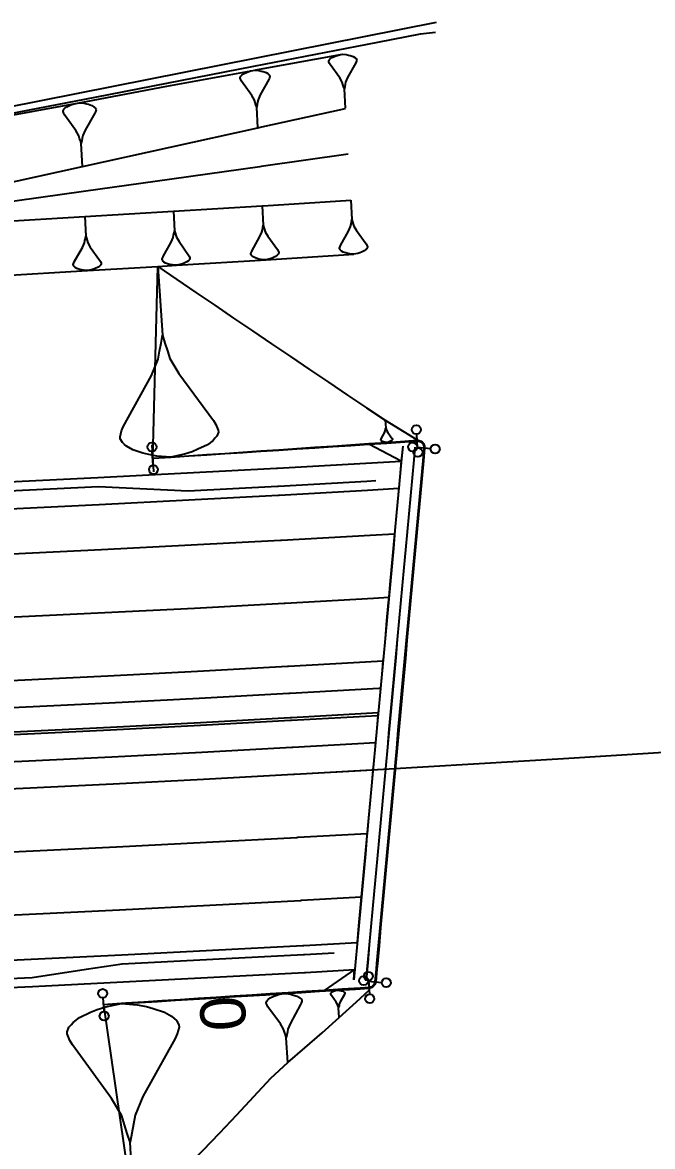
# Model space of a CAD drawing. Extents: x 389565 to 391267, y 804651 to 804848.
# Drawn here: x 390521.3 to 390556.3, y 804690.2 to 804752.5 of the extents above; entities that cross this region are included whole.
import ezdxf
from ezdxf.enums import TextEntityAlignment as Align

# ---------------------------------------------------------------- set-up
doc = ezdxf.new("R2010")
doc.units = 0
doc.layers.get('0').update_dxf_attribs({"linetype": 'CONTINUOUS'})
doc.styles.add('ARIAL', font='ARIAL.FON')

msp = doc.modelspace()

# ---------------------------------------------------------------- linework, layer by layer
at = {"color": 7}
for p, q in [((390538.3191, 804750.3448), (390538.3465, 804750.4084)), ((390538.3465, 804750.4084), (390538.3756, 804750.4411)), ((390538.3756, 804750.4411), (390538.4048, 804750.4738)), ((390538.4048, 804750.4738), (390538.4939, 804750.5409)), ((390538.4939, 804750.5409), (390538.645, 804750.6117)), ((390538.645, 804750.6117), (390538.7359, 804750.6479)), ((390538.7359, 804750.6479), (390538.8578, 804750.6859)), ((390538.8578, 804750.6859), (390539.0724, 804750.7293)), ((390539.0724, 804750.7293), (390539.2906, 804750.7108)), ((390539.2906, 804750.7108), (390539.4161, 804750.687)), ((390539.4161, 804750.687), (390539.5106, 804750.6615)), ((390539.5106, 804750.6615), (390539.6687, 804750.6085)), ((390539.6687, 804750.6085), (390539.765, 804750.552)), ((390539.765, 804750.552), (390539.7977, 804750.5229)), ((390539.7977, 804750.5229), (390539.8304, 804750.4938)), ((390539.8304, 804750.4938), (390539.8649, 804750.4337)), ((390539.8667, 804750.4028), (390539.8411, 804750.3083)), ((390539.8649, 804750.4337), (390539.8667, 804750.4028)), ((390533.7568, 804749.7217), (390533.8539, 804749.7601)), ((390533.8539, 804749.7601), (390533.9839, 804749.8003)), ((390533.9839, 804749.8003), (390534.2129, 804749.846)), ((390534.2129, 804749.846), (390534.4455, 804749.8257)), ((390534.4455, 804749.8257), (390534.5792, 804749.8)), ((390534.5792, 804749.8), (390534.6799, 804749.7725)), ((390534.6799, 804749.7725), (390534.8484, 804749.7156)), ((390538.3209, 804750.3139), (390538.3191, 804750.3448)), ((390538.3572, 804750.2229), (390538.3209, 804750.3139)), ((390538.3916, 804750.1628), (390538.3572, 804750.2229)), ((390538.9307, 804749.4184), (390538.3916, 804750.1628)), ((390539.8137, 804750.2447), (390539.3636, 804749.4433)), ((390539.8411, 804750.3083), (390539.8137, 804750.2447)), ((390533.4086, 804749.438), (390533.438, 804749.5057)), ((390533.4104, 804749.405), (390533.4086, 804749.438)), ((390533.4489, 804749.3079), (390533.4104, 804749.405)), ((390533.438, 804749.5057), (390533.4691, 804749.5405)), ((390533.4855, 804749.2438), (390533.4489, 804749.3079)), ((390533.4691, 804749.5405), (390533.5003, 804749.5753)), ((390534.0583, 804748.4486), (390533.4855, 804749.2438)), ((390533.5003, 804749.5753), (390533.5956, 804749.6467)), ((390533.5956, 804749.6467), (390533.7568, 804749.7217)), ((390535.002, 804749.3272), (390534.5199, 804748.474)), ((390534.8484, 804749.7156), (390534.9509, 804749.6551)), ((390534.9509, 804749.6551), (390534.9857, 804749.624)), ((390534.9857, 804749.624), (390535.0205, 804749.5928)), ((390535.0314, 804749.395), (390535.002, 804749.3272)), ((390535.0205, 804749.5928), (390535.0571, 804749.5287)), ((390535.0589, 804749.4957), (390535.0314, 804749.395)), ((390535.0571, 804749.5287), (390535.0589, 804749.4957)), ((390539.0686, 804749.1782), (390538.9307, 804749.4184)), ((390539.1067, 804749.0563), (390539.0686, 804749.1782)), ((390539.2541, 804749.1889), (390539.2303, 804749.0635)), ((390539.3636, 804749.4433), (390539.2541, 804749.1889)), ((390539.1447, 804748.9345), (390539.1067, 804749.0563)), ((390539.1827, 804748.8126), (390539.1447, 804748.9345)), ((390539.2065, 804748.938), (390539.1827, 804748.8126)), ((390539.245, 804747.7305), (390539.1827, 804748.8126)), ((390539.2303, 804749.0635), (390539.2065, 804748.938)), ((390523.8032, 804747.8194), (390523.9818, 804747.9014)), ((390523.9818, 804747.9014), (390524.0893, 804747.9433)), ((390524.0893, 804747.9433), (390524.2333, 804747.9871)), ((390524.2333, 804747.9871), (390524.4867, 804748.0363)), ((390524.4867, 804748.0363), (390524.7437, 804748.0126)), ((390524.7437, 804748.0126), (390524.8913, 804747.9834)), ((390524.8913, 804747.9834), (390525.0025, 804747.9525)), ((390525.0025, 804747.9525), (390525.1884, 804747.8887)), ((390534.2047, 804748.1921), (390534.0583, 804748.4486)), ((390534.2449, 804748.062), (390534.2047, 804748.1921)), ((390534.2852, 804747.932), (390534.2449, 804748.062)), ((390534.3254, 804747.8019), (390534.2852, 804747.932)), ((390534.3511, 804747.9356), (390534.3254, 804747.8019)), ((390534.3768, 804748.0693), (390534.3511, 804747.9356)), ((390534.4025, 804748.203), (390534.3768, 804748.0693)), ((390534.5199, 804748.474), (390534.4025, 804748.203)), ((390523.5954, 804747.5897), (390523.6282, 804747.6644)), ((390523.5972, 804747.5533), (390523.5954, 804747.5897)), ((390523.6391, 804747.4457), (390523.5972, 804747.5533)), ((390523.6282, 804747.6644), (390523.6628, 804747.7027)), ((390523.6792, 804747.3746), (390523.6391, 804747.4457)), ((390523.6628, 804747.7027), (390523.6975, 804747.741)), ((390524.3081, 804746.4925), (390523.6792, 804747.3746)), ((390523.6975, 804747.741), (390523.8032, 804747.8194)), ((390525.3561, 804747.4585), (390524.8184, 804746.518)), ((390525.1884, 804747.8887), (390525.3014, 804747.8212)), ((390525.3014, 804747.8212), (390525.3397, 804747.7866)), ((390525.3397, 804747.7866), (390525.378, 804747.752)), ((390525.3889, 804747.5332), (390525.3561, 804747.4585)), ((390525.378, 804747.752), (390525.4181, 804747.6809)), ((390525.4199, 804747.6444), (390525.3889, 804747.5332)), ((390525.4181, 804747.6809), (390525.4199, 804747.6444)), ((390534.3889, 804746.648), (390534.3254, 804747.8019)), ((390524.4685, 804746.2081), (390524.3081, 804746.4925)), ((390524.5122, 804746.0641), (390524.4685, 804746.2081)), ((390524.556, 804745.9201), (390524.5122, 804746.0641)), ((390524.6581, 804746.0714), (390524.6289, 804745.9238)), ((390524.6872, 804746.2191), (390524.6581, 804746.0714)), ((390524.8184, 804746.518), (390524.6872, 804746.2191)), ((390524.5997, 804745.7761), (390524.556, 804745.9201)), ((390524.6289, 804745.9238), (390524.5997, 804745.7761)), ((390524.6636, 804744.5002), (390524.5997, 804745.7761)), ((390534.6266, 804742.3295), (390534.6861, 804741.2487)), ((390539.538, 804742.639), (390539.6002, 804741.5583)), ((390524.8022, 804741.7287), (390524.8563, 804740.6476)), ((390529.7146, 804742.0261), (390529.7714, 804740.9451)), ((390534.6379, 804740.9982), (390534.662, 804741.1235)), ((390534.662, 804741.1235), (390534.6861, 804741.2487)), ((390534.6861, 804741.2487), (390534.7237, 804741.1269)), ((390534.7237, 804741.1269), (390534.7614, 804741.005)), ((390539.4196, 804740.9283), (390539.5289, 804741.1824)), ((390539.5289, 804741.1824), (390539.5526, 804741.3077)), ((390539.5526, 804741.3077), (390539.5764, 804741.433)), ((390539.5764, 804741.433), (390539.6002, 804741.5583)), ((390539.6002, 804741.5583), (390539.6381, 804741.4366)), ((390539.6381, 804741.4366), (390539.6761, 804741.3148)), ((390539.6761, 804741.3148), (390539.7141, 804741.1931)), ((390539.7141, 804741.1931), (390539.8518, 804740.9532)), ((390524.8069, 804740.3974), (390524.8316, 804740.5225)), ((390524.8316, 804740.5225), (390524.8563, 804740.6476)), ((390524.8563, 804740.6476), (390524.8933, 804740.5256)), ((390524.8933, 804740.5256), (390524.9304, 804740.4036)), ((390529.5877, 804740.3161), (390529.6982, 804740.5696)), ((390529.6982, 804740.5696), (390529.7226, 804740.6948)), ((390529.7226, 804740.6948), (390529.747, 804740.82)), ((390529.747, 804740.82), (390529.7714, 804740.9451)), ((390529.7714, 804740.9451), (390529.8088, 804740.8232)), ((390529.8088, 804740.8232), (390529.8462, 804740.7013)), ((390529.8462, 804740.7013), (390529.8836, 804740.5794)), ((390529.8836, 804740.5794), (390530.0201, 804740.3388)), ((390534.0523, 804739.8199), (390534.5039, 804740.6192)), ((390534.5039, 804740.6192), (390534.6138, 804740.873)), ((390534.6138, 804740.873), (390534.6379, 804740.9982)), ((390534.7614, 804741.005), (390534.7991, 804740.8832)), ((390534.7991, 804740.8832), (390534.9362, 804740.643)), ((390534.9362, 804740.643), (390535.4728, 804739.8981)), ((390538.97, 804740.128), (390539.4196, 804740.9283)), ((390539.8518, 804740.9532), (390540.3903, 804740.2097)), ((390524.2154, 804739.222), (390524.671, 804740.019)), ((390524.671, 804740.019), (390524.7821, 804740.2723)), ((390524.7821, 804740.2723), (390524.8069, 804740.3974)), ((390524.9304, 804740.4036), (390524.9675, 804740.2816)), ((390524.9675, 804740.2816), (390525.1034, 804740.0406)), ((390525.1034, 804740.0406), (390525.6363, 804739.2931)), ((390529.1341, 804739.518), (390529.5877, 804740.3161)), ((390530.0201, 804740.3388), (390530.5548, 804739.5926)), ((390534.0248, 804739.7565), (390534.0523, 804739.8199)), ((390535.4728, 804739.8981), (390535.5071, 804739.8381)), ((390535.5071, 804739.8381), (390535.5431, 804739.7471)), ((390538.9171, 804739.97), (390538.9426, 804740.0644)), ((390538.9189, 804739.9392), (390538.9171, 804739.97)), ((390538.9533, 804739.8792), (390538.9189, 804739.9392)), ((390538.9426, 804740.0644), (390538.97, 804740.128)), ((390538.9859, 804739.8501), (390538.9533, 804739.8792)), ((390539.0186, 804739.821), (390538.9859, 804739.8501)), ((390539.1148, 804739.7646), (390539.0186, 804739.821)), ((390540.2881, 804739.8321), (390540.1373, 804739.7614)), ((390540.3772, 804739.8992), (390540.2881, 804739.8321)), ((390540.4063, 804739.9318), (390540.3772, 804739.8992)), ((390540.3903, 804740.2097), (390540.4247, 804740.1497)), ((390540.4354, 804739.9645), (390540.4063, 804739.9318)), ((390540.4247, 804740.1497), (390540.4609, 804740.0589)), ((390540.4627, 804740.028), (390540.4354, 804739.9645)), ((390540.4609, 804740.0589), (390540.4627, 804740.028)), ((390524.1876, 804739.1587), (390524.2154, 804739.222)), ((390525.6363, 804739.2931), (390525.6702, 804739.2329)), ((390525.6702, 804739.2329), (390525.7058, 804739.1418)), ((390529.0804, 804739.3603), (390529.1064, 804739.4546)), ((390529.082, 804739.3294), (390529.0804, 804739.3603)), ((390529.1162, 804739.2693), (390529.082, 804739.3294)), ((390529.1064, 804739.4546), (390529.1341, 804739.518)), ((390529.1487, 804739.24), (390529.1162, 804739.2693)), ((390529.1812, 804739.2107), (390529.1487, 804739.24)), ((390529.2771, 804739.1538), (390529.1812, 804739.2107)), ((390530.4507, 804739.2155), (390530.2995, 804739.1456)), ((390530.5401, 804739.2821), (390530.4507, 804739.2155)), ((390530.5694, 804739.3146), (390530.5401, 804739.2821)), ((390530.5548, 804739.5926), (390530.5889, 804739.5324)), ((390530.5987, 804739.3471), (390530.5694, 804739.3146)), ((390530.5889, 804739.5324), (390530.6247, 804739.4414)), ((390530.6263, 804739.4105), (390530.5987, 804739.3471)), ((390530.6247, 804739.4414), (390530.6263, 804739.4105)), ((390533.999, 804739.6621), (390534.0248, 804739.7565)), ((390534.0007, 804739.6313), (390533.999, 804739.6621)), ((390534.035, 804739.5712), (390534.0007, 804739.6313)), ((390534.0676, 804739.542), (390534.035, 804739.5712)), ((390534.1001, 804739.5128), (390534.0676, 804739.542)), ((390534.1962, 804739.4562), (390534.1001, 804739.5128)), ((390534.354, 804739.4029), (390534.1962, 804739.4562)), ((390534.4483, 804739.3771), (390534.354, 804739.4029)), ((390534.5736, 804739.353), (390534.4483, 804739.3771)), ((390534.7914, 804739.3341), (390534.5736, 804739.353)), ((390535.0059, 804739.3768), (390534.7914, 804739.3341)), ((390535.1277, 804739.4145), (390535.0059, 804739.3768)), ((390535.2187, 804739.4505), (390535.1277, 804739.4145)), ((390535.3697, 804739.5207), (390535.2187, 804739.4505)), ((390535.4589, 804739.5876), (390535.3697, 804739.5207)), ((390535.4881, 804739.6202), (390535.4589, 804739.5876)), ((390535.5173, 804739.6528), (390535.4881, 804739.6202)), ((390535.5448, 804739.7162), (390535.5173, 804739.6528)), ((390535.5431, 804739.7471), (390535.5448, 804739.7162)), ((390539.2727, 804739.7117), (390539.1148, 804739.7646)), ((390539.3671, 804739.6861), (390539.2727, 804739.7117)), ((390539.4924, 804739.6624), (390539.3671, 804739.6861)), ((390539.7103, 804739.6439), (390539.4924, 804739.6624)), ((390539.9247, 804739.6872), (390539.7103, 804739.6439)), ((390540.0464, 804739.7252), (390539.9247, 804739.6872)), ((390540.1373, 804739.7614), (390540.0464, 804739.7252)), ((390524.1613, 804739.0645), (390524.1876, 804739.1587)), ((390524.1628, 804739.0336), (390524.1613, 804739.0645)), ((390524.1968, 804738.9734), (390524.1628, 804739.0336)), ((390524.2293, 804738.944), (390524.1968, 804738.9734)), ((390524.2617, 804738.9147), (390524.2293, 804738.944)), ((390524.3575, 804738.8575), (390524.2617, 804738.9147)), ((390524.515, 804738.8035), (390524.3575, 804738.8575)), ((390524.6092, 804738.7772), (390524.515, 804738.8035)), ((390524.7343, 804738.7525), (390524.6092, 804738.7772)), ((390524.9521, 804738.7325), (390524.7343, 804738.7525)), ((390525.1668, 804738.7742), (390524.9521, 804738.7325)), ((390525.2888, 804738.8112), (390525.1668, 804738.7742)), ((390525.3799, 804738.8468), (390525.2888, 804738.8112)), ((390525.5312, 804738.9163), (390525.3799, 804738.8468)), ((390525.6208, 804738.9827), (390525.5312, 804738.9163)), ((390525.6502, 804739.0151), (390525.6208, 804738.9827)), ((390525.6795, 804739.0475), (390525.6502, 804739.0151)), ((390525.7073, 804739.1109), (390525.6795, 804739.0475)), ((390525.7058, 804739.1418), (390525.7073, 804739.1109)), ((390528.5638, 804728.3291), (390528.843, 804738.9563)), ((390528.843, 804738.9563), (390529.1023, 804735.1462)), ((390529.4348, 804739.1002), (390529.2771, 804739.1538)), ((390529.529, 804739.0742), (390529.4348, 804739.1002)), ((390529.6542, 804739.0498), (390529.529, 804739.0742)), ((390529.872, 804739.0302), (390529.6542, 804739.0498)), ((390530.0866, 804739.0725), (390529.872, 804739.0302)), ((390530.2085, 804739.1098), (390530.0866, 804739.0725)), ((390530.2995, 804739.1456), (390530.2085, 804739.1098)), ((390529.023, 804734.7034), (390529.1023, 804735.1462)), ((390529.1023, 804735.1462), (390529.2407, 804734.7182)), ((390528.8646, 804733.8177), (390528.9438, 804734.2606)), ((390528.9438, 804734.2606), (390529.023, 804734.7034)), ((390529.2407, 804734.7182), (390529.3792, 804734.2902)), ((390529.3792, 804734.2902), (390529.5177, 804733.8622)), ((390528.4884, 804732.9172), (390528.8646, 804733.8177)), ((390529.5177, 804733.8622), (390530.0124, 804733.0209)), ((390530.0124, 804733.0209), (390531.9393, 804730.418)), ((390526.9319, 804730.0772), (390528.4884, 804732.9172)), ((390541.4505, 804730.448), (390541.4809, 804730.0019)), ((390526.7512, 804729.5181), (390526.8378, 804729.8521)), ((390526.8378, 804729.8521), (390526.9319, 804730.0772)), ((390531.9393, 804730.418), (390532.063, 804730.2077)), ((390532.063, 804730.2077), (390532.1941, 804729.8885)), ((390532.1941, 804729.8885), (390532.2015, 804729.7796)), ((390541.409, 804729.7409), (390541.4531, 804729.8464)), ((390541.4531, 804729.8464), (390541.4623, 804729.8982)), ((390541.4623, 804729.8982), (390541.4716, 804729.9501)), ((390541.4716, 804729.9501), (390541.4809, 804730.0019)), ((390541.4809, 804730.0019), (390541.4971, 804729.9518)), ((390541.4971, 804729.9518), (390541.5133, 804729.9017)), ((390541.5133, 804729.9017), (390541.5295, 804729.8516)), ((390541.5295, 804729.8516), (390541.5874, 804729.7531)), ((390526.7586, 804729.4093), (390526.7512, 804729.5181)), ((390526.8823, 804729.199), (390526.7586, 804729.4093)), ((390526.9985, 804729.0975), (390526.8823, 804729.199)), ((390531.9046, 804729.322), (390531.5928, 804729.0821)), ((390532.006, 804729.4383), (390531.9046, 804729.322)), ((390532.1075, 804729.5545), (390532.006, 804729.4383)), ((390532.2015, 804729.7796), (390532.1075, 804729.5545)), ((390541.2056, 804729.343), (390541.2158, 804729.3821)), ((390541.2065, 804729.3303), (390541.2056, 804729.343)), ((390541.221, 804729.3056), (390541.2065, 804729.3303)), ((390541.2158, 804729.3821), (390541.2268, 804729.4085)), ((390541.2346, 804729.2938), (390541.221, 804729.3056)), ((390541.2268, 804729.4085), (390541.409, 804729.7409)), ((390541.2482, 804729.2819), (390541.2346, 804729.2938)), ((390541.2882, 804729.259), (390541.2482, 804729.2819)), ((390541.3536, 804729.2378), (390541.2882, 804729.259)), ((390541.3927, 804729.2277), (390541.3536, 804729.2378)), ((390541.4446, 804729.2184), (390541.3927, 804729.2277)), ((390541.5347, 804729.2117), (390541.4446, 804729.2184)), ((390541.623, 804729.2306), (390541.5347, 804729.2117)), ((390541.5874, 804729.7531), (390541.813, 804729.4484)), ((390541.6731, 804729.2468), (390541.623, 804729.2306)), ((390541.7105, 804729.2621), (390541.6731, 804729.2468)), ((390541.7725, 804729.2919), (390541.7105, 804729.2621)), ((390541.809, 804729.32), (390541.7725, 804729.2919)), ((390541.8208, 804729.3337), (390541.809, 804729.32)), ((390541.813, 804729.4484), (390541.8275, 804729.4237)), ((390541.8327, 804729.3473), (390541.8208, 804729.3337)), ((390541.8275, 804729.4237), (390541.8429, 804729.3864)), ((390541.8437, 804729.3736), (390541.8327, 804729.3473)), ((390541.8429, 804729.3864), (390541.8437, 804729.3736)), ((390527.1148, 804728.9961), (390526.9985, 804729.0975)), ((390527.4562, 804728.8006), (390527.1148, 804728.9961)), ((390528.0153, 804728.6199), (390527.4562, 804728.8006)), ((390528.3493, 804728.5333), (390528.0153, 804728.6199)), ((390530.7441, 804728.6962), (390530.3161, 804728.5577)), ((390531.0633, 804728.8273), (390530.7441, 804728.6962)), ((390531.5928, 804729.0821), (390531.0633, 804728.8273)), ((390528.7921, 804728.454), (390528.3493, 804728.5333)), ((390529.5615, 804728.397), (390528.7921, 804728.454)), ((390530.3161, 804728.5577), (390529.5615, 804728.397)), ((390539.76, 804700), (390539.7073, 804699.4243)), ((390539.755, 804700), (390539.7534, 804699.9829)), ((390540.4379, 804700), (390540.3794, 804699.3627)), ((390540.4429, 804700), (390540.3844, 804699.3622)), ((390538.4267, 804698.6435), (390538.4404, 804698.6758)), ((390538.4404, 804698.6758), (390538.4551, 804698.6924)), ((390538.4551, 804698.6924), (390538.4698, 804698.709)), ((390538.4698, 804698.709), (390538.5148, 804698.7432)), ((390538.5148, 804698.7432), (390538.591, 804698.7794)), ((390538.591, 804698.7794), (390538.637, 804698.7979)), ((390538.637, 804698.7979), (390538.6986, 804698.8175)), ((390538.6986, 804698.8175), (390538.8071, 804698.8399)), ((390538.8071, 804698.8399), (390538.9176, 804698.8311)), ((390538.9176, 804698.8311), (390538.9811, 804698.8193)), ((390538.9811, 804698.8193), (390539.029, 804698.8066)), ((390539.029, 804698.8066), (390539.1092, 804698.7802)), ((390539.1092, 804698.7802), (390539.1581, 804698.7518)), ((390539.1581, 804698.7518), (390539.1747, 804698.7371)), ((390539.1747, 804698.7371), (390539.1913, 804698.7225)), ((390539.1913, 804698.7225), (390539.2089, 804698.6921)), ((390539.2099, 804698.6765), (390539.1971, 804698.6286)), ((390539.2089, 804698.6921), (390539.2099, 804698.6765)), ((390525.969, 804697.9175), (390526.8294, 804698.0954)), ((390526.8294, 804698.0954), (390527.7052, 804698.0254)), ((390534.8531, 804698.1584), (390534.8877, 804698.2398)), ((390534.8556, 804698.1189), (390534.8531, 804698.1584)), ((390534.9024, 804698.003), (390534.8556, 804698.1189)), ((390534.8877, 804698.2398), (390534.9247, 804698.2817)), ((390534.9247, 804698.2817), (390534.9617, 804698.3236)), ((390534.9617, 804698.3236), (390535.0752, 804698.4099)), ((390535.0752, 804698.4099), (390535.2676, 804698.5011)), ((390535.2676, 804698.5011), (390535.3835, 804698.5479)), ((390535.3835, 804698.5479), (390535.5389, 804698.5972)), ((390535.5389, 804698.5972), (390535.8127, 804698.6538)), ((390535.8127, 804698.6538), (390536.0914, 804698.6315)), ((390536.0914, 804698.6315), (390536.2517, 804698.6018)), ((390536.762, 804698.0394), (390536.1919, 804697.0136)), ((390536.2517, 804698.6018), (390536.3725, 804698.5697)), ((390536.3725, 804698.5697), (390536.5747, 804698.5031)), ((390536.5747, 804698.5031), (390536.698, 804698.4315)), ((390536.698, 804698.4315), (390536.7399, 804698.3945)), ((390536.7399, 804698.3945), (390536.7818, 804698.3575)), ((390536.7965, 804698.1207), (390536.762, 804698.0394)), ((390536.7818, 804698.3575), (390536.8262, 804698.281)), ((390536.8286, 804698.2416), (390536.7965, 804698.1207)), ((390536.8262, 804698.281), (390536.8286, 804698.2416)), ((390538.4277, 804698.6279), (390538.4267, 804698.6435)), ((390538.4463, 804698.5819), (390538.4277, 804698.6279)), ((390538.4639, 804698.5516), (390538.4463, 804698.5819)), ((390538.7384, 804698.1761), (390538.4639, 804698.5516)), ((390538.8088, 804698.0548), (390538.7384, 804698.1761)), ((390538.8283, 804697.9932), (390538.8088, 804698.0548)), ((390538.9027, 804698.0607), (390538.8909, 804697.9971)), ((390538.9574, 804698.1897), (390538.9027, 804698.0607)), ((390539.1834, 804698.5963), (390538.9574, 804698.1897)), ((390539.1971, 804698.6286), (390539.1834, 804698.5963)), ((390524.5117, 804697.3289), (390525.1164, 804697.6155)), ((390525.1164, 804697.6155), (390525.4807, 804697.7626)), ((390525.4807, 804697.7626), (390525.969, 804697.9175)), ((390525.8313, 804698.0334), (390527.5771, 804686.0662)), ((390527.7052, 804698.0254), (390528.209, 804697.9322)), ((390528.209, 804697.9322), (390528.5887, 804697.8313)), ((390528.5887, 804697.8313), (390529.2242, 804697.6218)), ((390529.2242, 804697.6218), (390529.6116, 804697.3969)), ((390534.9468, 804697.9265), (390534.9024, 804698.003)), ((390535.6395, 804696.9793), (390534.9468, 804697.9265)), ((390538.8479, 804697.9316), (390538.8283, 804697.9932)), ((390538.8674, 804697.87), (390538.8479, 804697.9316)), ((390538.8791, 804697.9336), (390538.8674, 804697.87)), ((390538.9014, 804697.3225), (390538.8674, 804697.87)), ((390538.8909, 804697.9971), (390538.8791, 804697.9336)), ((390523.8139, 804696.5386), (390523.9225, 804696.7943)), ((390523.9225, 804696.7943), (390524.0388, 804696.9261)), ((390524.0388, 804696.9261), (390524.1551, 804697.0578)), ((390524.1551, 804697.0578), (390524.5117, 804697.3289)), ((390529.6116, 804697.3969), (390529.7434, 804697.2806)), ((390529.7434, 804697.2806), (390529.8751, 804697.1643)), ((390529.8751, 804697.1643), (390530.0145, 804696.924)), ((390530.0222, 804696.8), (390529.9213, 804696.4202)), ((390530.0145, 804696.924), (390530.0222, 804696.8)), ((390535.8169, 804696.6734), (390535.6395, 804696.9793)), ((390536.1919, 804697.0136), (390536.0537, 804696.6881)), ((390523.8216, 804696.4146), (390523.8139, 804696.5386)), ((390523.9687, 804696.0503), (390523.8216, 804696.4146)), ((390529.9213, 804696.4202), (390529.8127, 804696.1645)), ((390535.8662, 804696.518), (390535.8169, 804696.6734)), ((390535.9155, 804696.3626), (390535.8662, 804696.518)), ((390535.9648, 804696.2072), (390535.9155, 804696.3626)), ((390535.9944, 804696.3675), (390535.9648, 804696.2072)), ((390536.0506, 804694.8261), (390535.9648, 804696.2072)), ((390536.0241, 804696.5278), (390535.9944, 804696.3675)), ((390536.0537, 804696.6881), (390536.0241, 804696.5278)), ((390524.1082, 804695.81), (390523.9687, 804696.0503)), ((390526.2851, 804692.833), (390524.1082, 804695.81)), ((390529.8127, 804696.1645), (390528.0212, 804692.9409)), ((390526.8428, 804691.8717), (390526.2851, 804692.833)), ((390528.0212, 804692.9409), (390527.5868, 804691.9179)), ((390526.9976, 804691.3833), (390526.8428, 804691.8717)), ((390527.5868, 804691.9179), (390527.4937, 804691.4142)), ((390527.1525, 804690.895), (390526.9976, 804691.3833)), ((390527.4937, 804691.4142), (390527.4005, 804690.9104)), ((390527.3073, 804690.4067), (390527.1525, 804690.895)), ((390527.4005, 804690.9104), (390527.3073, 804690.4067)), ((390527.5771, 804686.0662), (390527.3073, 804690.4067))]:
    msp.add_line(p, q, dxfattribs=at)
at = {"color": 1}
for p, q in [((390543.2428, 804728.9051), (390543.1934, 804729.6633)), ((390528.5885, 804727.95), (390528.5391, 804728.7082)), ((390543.2111, 804728.9377), (390543.9677, 804728.8683)), ((390540.4984, 804699.3448), (390541.255, 804699.2754)), ((390540.5262, 804699.3719), (390540.5756, 804698.6137)), ((390525.8066, 804698.4125), (390525.856, 804697.6543))]:
    msp.add_line(p, q, dxfattribs=at)
at = {"color": 3}
msp.add_line((390528.515, 804729.0775), (390528.6125, 804727.5807), dxfattribs=at)
at = {"color": 7, "linetype": 'CONTINUOUS'}
for points in [[(390544.274, 804752.49), (390510.413, 804745.773), (390504.469, 804744.717), (390500, 804743.8328)], [(390500.1175, 804743.3723), (390500.4805, 804743.4404), (390504.9987, 804744.3011), (390509.8768, 804745.2188), (390514.7493, 804746.1815), (390519.6174, 804747.1568), (390524.4867, 804748.0363), (390529.3508, 804748.9522), (390534.2129, 804749.846), (390534.2696, 804749.8563), (390539.0724, 804750.7293)], [(390539.3915, 804745.1848), (390534.5647, 804744.4968), (390534.5077, 804744.4888), (390529.6215, 804743.7987), (390524.7329, 804743.1145), (390519.8417, 804742.4362), (390514.9506, 804741.7095), (390510.0566, 804740.9887), (390505.1598, 804740.2738), (390500.6245, 804739.6173), (390500.2602, 804739.5649)], [(390500.2977, 804738.5652), (390500.6622, 804738.6177), (390505.1998, 804739.2747), (390510.099, 804739.9899), (390514.9955, 804740.7106), (390519.8892, 804741.437), (390524.8022, 804741.7289), (390529.7146, 804742.0264), (390534.6266, 804742.3297), (390534.6839, 804742.3332), (390539.538, 804742.6386)], [(390500.3412, 804737.4064), (390500.7071, 804737.4247), (390505.2645, 804737.6559), (390510.1874, 804737.9114), (390515.1097, 804738.1731), (390520.0316, 804738.4407), (390524.9521, 804738.7325)], [(390528.843, 804738.9563), (390529.894, 804738.2413), (390530.9451, 804737.5262), (390531.9961, 804736.8112), (390533.0468, 804736.1014), (390534.0976, 804735.3899), (390535.1484, 804734.6784), (390536.1992, 804733.9669), (390537.25, 804733.2554), (390538.3008, 804732.544), (390539.3516, 804731.8325), (390540.4024, 804731.121), (390541.4505, 804730.448), (390542.4971, 804729.7981), (390543.2135, 804729.3532)], [(390528.5638, 804728.3291), (390529.5615, 804728.397), (390530.5593, 804728.4649), (390531.557, 804728.5328), (390532.5548, 804728.6007), (390533.5526, 804728.6686), (390534.5503, 804728.7365), (390535.5481, 804728.8044), (390536.5458, 804728.8723), (390537.5436, 804728.9402), (390538.5414, 804729.0081), (390539.5391, 804729.076), (390540.5369, 804729.1439), (390541.5347, 804729.2117), (390542.5324, 804729.2796), (390543.2154, 804729.3261)], [(390543.2154, 804729.3261), (390543.274, 804729.3256), (390543.332, 804729.3163), (390543.3879, 804729.2984), (390543.4405, 804729.2725), (390543.4886, 804729.2389), (390543.5312, 804729.1986), (390543.5647, 804729.1561), (390543.5921, 804729.1094), (390543.6128, 804729.0594), (390543.6264, 804729.007), (390543.6327, 804728.9533), (390543.6315, 804728.8992), (390543.5667, 804728.1921), (390543.4755, 804727.1963), (390543.3843, 804726.2005), (390543.2931, 804725.2046), (390543.2019, 804724.2088), (390543.1107, 804723.213), (390543.0196, 804722.2171), (390542.9284, 804721.2213), (390542.8372, 804720.2255), (390542.746, 804719.2296), (390542.6548, 804718.2338), (390542.5636, 804717.238), (390542.4724, 804716.2421), (390542.3811, 804715.2463), (390542.2898, 804714.2505), (390542.1986, 804713.2546), (390542.1074, 804712.2588), (390542.0162, 804711.263), (390541.925, 804710.2671), (390541.8338, 804709.2713), (390541.7425, 804708.2755), (390541.6513, 804707.2797), (390541.5601, 804706.2838), (390541.4689, 804705.288), (390541.3777, 804704.2922), (390541.2865, 804703.2963), (390541.1953, 804702.3005), (390541.1041, 804701.3047), (390541.0129, 804700.3088), (390540.9846, 804700)], [(390542.4193, 804729.0103), (390542.3545, 804728.3032), (390542.2632, 804727.3074), (390542.1719, 804726.3116), (390542.0807, 804725.3158), (390541.9894, 804724.3199), (390541.8981, 804723.3241), (390541.8068, 804722.3283), (390541.7155, 804721.3325), (390541.6242, 804720.3366), (390541.5329, 804719.3408), (390541.4417, 804718.345), (390541.3504, 804717.3492), (390541.2591, 804716.3533), (390541.1678, 804715.3575), (390541.0765, 804714.3617), (390540.9852, 804713.3659), (390540.894, 804712.37), (390540.8027, 804711.3742), (390540.7114, 804710.3784), (390540.6201, 804709.3826), (390540.5288, 804708.3867), (390540.4375, 804707.3909), (390540.3462, 804706.3951), (390540.255, 804705.3993), (390540.1637, 804704.4034), (390540.0724, 804703.4076), (390539.9811, 804702.4118), (390539.8898, 804701.416), (390539.7985, 804700.4201), (390539.76, 804700)], [(390543.0915, 804728.9487), (390543.0267, 804728.2416), (390542.9354, 804727.2458), (390542.8441, 804726.25), (390542.7528, 804725.2541), (390542.6616, 804724.2583), (390542.5703, 804723.2625), (390542.479, 804722.2667), (390542.3877, 804721.2708), (390542.2964, 804720.275), (390542.2051, 804719.2792), (390542.1138, 804718.2834), (390542.0226, 804717.2875), (390541.9313, 804716.2917), (390541.84, 804715.2959), (390541.7487, 804714.3001), (390541.6574, 804713.3042), (390541.5661, 804712.3084), (390541.4749, 804711.3126), (390541.3836, 804710.3168), (390541.2923, 804709.3209), (390541.201, 804708.3251), (390541.1097, 804707.3293), (390541.0184, 804706.3335), (390540.9271, 804705.3376), (390540.8359, 804704.3418), (390540.7446, 804703.346), (390540.6533, 804702.3502), (390540.562, 804701.3543), (390540.4707, 804700.3585), (390540.4379, 804700)], [(390543.0965, 804728.9482), (390543.0317, 804728.2412), (390542.9404, 804727.2453), (390542.8491, 804726.2495), (390542.7578, 804725.2537), (390542.6665, 804724.2579), (390542.5752, 804723.262), (390542.484, 804722.2662), (390542.3927, 804721.2704), (390542.3014, 804720.2746), (390542.2101, 804719.2787), (390542.1188, 804718.2829), (390542.0275, 804717.2871), (390541.9363, 804716.2913), (390541.845, 804715.2954), (390541.7537, 804714.2996), (390541.6624, 804713.3038), (390541.5711, 804712.308), (390541.4798, 804711.3121), (390541.3885, 804710.3163), (390541.2973, 804709.3205), (390541.206, 804708.3247), (390541.1147, 804707.3288), (390541.0234, 804706.333), (390540.9321, 804705.3372), (390540.8408, 804704.3414), (390540.7496, 804703.3455), (390540.6583, 804702.3497), (390540.567, 804701.3539), (390540.4757, 804700.3581), (390540.4429, 804700)], [(390542.4193, 804729.0103), (390542.338, 804728.1777), (390540.5384, 804729.1096)], [(390525.5257, 804727.2637), (390530.4767, 804727.5176), (390535.4271, 804727.7838), (390535.4848, 804727.7869), (390540.3768, 804728.0623), (390542.3378, 804728.1762)], [(390542.338, 804728.1777), (390542.2582, 804727.3079), (390542.1995, 804726.667), (390542.167, 804726.312), (390542.0757, 804725.3162), (390541.9844, 804724.3204), (390541.9687, 804724.1491), (390541.8931, 804723.3246), (390541.8018, 804722.3287), (390541.7105, 804721.3329), (390541.6456, 804720.624), (390541.6193, 804720.3371), (390541.528, 804719.3413), (390541.4367, 804718.3454), (390541.3454, 804717.3496), (390541.3224, 804717.099), (390541.2541, 804716.3538), (390541.1839, 804715.5882), (390541.1628, 804715.358), (390541.0715, 804714.3621), (390541.0593, 804714.2289), (390541.0455, 804714.0779), (390540.9803, 804713.3663), (390540.9071, 804712.5677), (390540.889, 804712.3705), (390540.7977, 804711.3747), (390540.7686, 804711.0575), (390540.7064, 804710.3788), (390540.6151, 804709.383), (390540.5238, 804708.3872), (390540.4456, 804707.5338), (390540.4326, 804707.3914), (390540.3413, 804706.3955), (390540.25, 804705.3997), (390540.1587, 804704.4039), (390540.1226, 804704.0101), (390540.0674, 804703.4081), (390539.9761, 804702.4122), (390539.8919, 804701.4931), (390539.8848, 804701.4164), (390539.7936, 804700.4206), (390539.755, 804700)], [(390500, 804722.1498), (390500.912, 804722.1829), (390501.281, 804722.1968), (390505.8758, 804722.3752), (390510.839, 804722.58), (390515.8018, 804722.7971), (390520.764, 804723.0267), (390525.7256, 804723.2687), (390530.6866, 804723.523), (390535.6469, 804723.7898), (390535.7048, 804723.793), (390540.6065, 804724.069), (390541.9686, 804724.1478)], [(390500, 804718.6475), (390501.0431, 804718.6853), (390501.4128, 804718.6992), (390506.0157, 804718.878), (390510.9877, 804719.0831), (390515.9592, 804719.3007), (390520.9301, 804719.5306), (390525.9004, 804719.773), (390530.8702, 804720.0278), (390535.8392, 804720.2951), (390535.8972, 804720.2983), (390540.8076, 804720.5748), (390541.6455, 804720.6231)], [(390500, 804715.1452), (390501.1743, 804715.1878), (390501.5446, 804715.2017), (390506.1555, 804715.3808), (390511.1363, 804715.5863), (390516.1165, 804715.8042), (390521.0962, 804716.0346), (390526.0753, 804716.2774), (390531.0538, 804716.5327), (390536.0316, 804716.8004), (390536.0896, 804716.8036), (390541.0087, 804717.0805), (390541.3224, 804717.0986)], [(390500, 804709.1413), (390501.3991, 804709.192), (390501.7705, 804709.206), (390506.3954, 804709.3856), (390511.3911, 804709.5917), (390516.3863, 804709.8103), (390521.381, 804710.0413), (390526.375, 804710.2849), (390531.3685, 804710.5409), (390536.3613, 804710.8094), (390536.4195, 804710.8127), (390540.7686, 804711.0569)], [(390500, 804705.639), (390501.5303, 804705.6945), (390501.9023, 804705.7085), (390506.5352, 804705.8884), (390511.5397, 804706.0949), (390516.5437, 804706.3138), (390521.5471, 804706.5453), (390526.5499, 804706.7893), (390531.5521, 804707.0457), (390536.5536, 804707.3147), (390536.612, 804707.3179), (390540.4455, 804707.5327)], [(390500, 804702.1367), (390501.6614, 804702.1969), (390502.0341, 804702.2109), (390506.6751, 804702.3912), (390511.6884, 804702.598), (390516.7011, 804702.8174), (390521.7132, 804703.0492), (390526.7248, 804703.2936), (390531.7357, 804703.5506), (390536.7459, 804703.82), (390536.8044, 804703.8232), (390540.1225, 804704.0087)], [(390521.9031, 804699.0538), (390526.9246, 804699.2987), (390531.9455, 804699.5561), (390536.9657, 804699.826), (390537.0243, 804699.8292), (390539.7533, 804699.9814)], [(390539.7073, 804699.4243), (390539.7534, 804699.9829), (390538.0582, 804698.8303)], [(390540.9846, 804700), (390540.9217, 804699.313), (390540.9211, 804699.306), (390540.9121, 804699.251), (390540.8954, 804699.1978), (390540.8714, 804699.1475), (390540.8405, 804699.101), (390540.8034, 804699.0594), (390540.7608, 804699.0234), (390540.7136, 804698.9939), (390540.6627, 804698.9712), (390540.609, 804698.956), (390540.5538, 804698.9485)], [(390526.8294, 804698.0954), (390527.8276, 804698.1575), (390528.8257, 804698.2195), (390529.8238, 804698.2816), (390530.822, 804698.3436), (390531.8201, 804698.4056), (390532.8183, 804698.4677), (390533.8164, 804698.5297), (390534.8145, 804698.5918), (390535.8127, 804698.6538), (390536.8108, 804698.7158), (390537.809, 804698.7779), (390538.8071, 804698.8399), (390539.8053, 804698.9019), (390540.5538, 804698.9485)], [(390527.5771, 804686.0662), (390528.5138, 804687.1156), (390529.4577, 804688.0514), (390530.4015, 804688.9871), (390531.3438, 804689.9476), (390532.2843, 804690.9372), (390533.2248, 804691.9267), (390534.1635, 804692.9444), (390535.1022, 804693.9644), (390536.0506, 804694.8261), (390537.0014, 804695.6505), (390537.9517, 804696.4818), (390538.9014, 804697.3225), (390539.8493, 804698.1929), (390540.5602, 804698.8456)]]:
    msp.add_lwpolyline(points, dxfattribs=at)
at = {"color": 252, "linetype": 'CONTINUOUS'}
msp.add_lwpolyline([(390500, 804743.3729), (390501.92, 804743.756), (390504.561, 804744.245), (390508.147, 804744.997), (390510.518, 804745.405), (390517.982, 804746.925), (390525.379, 804748.353), (390534.161, 804750.065), (390541.03, 804751.396), (390543.395, 804751.856), (390544.238, 804751.958)], dxfattribs=at)
at = {"color": 1, "linetype": 'CONTINUOUS'}
for points in [[(390500.2229, 804740.5636), (390500.587, 804740.6161), (390505.1198, 804741.2732), (390510.014, 804741.9882), (390514.9055, 804742.7087), (390519.7944, 804743.4346), (390524.6635, 804744.5005), (390529.5283, 804745.5717), (390534.3888, 804746.6482), (390534.4455, 804746.6608), (390539.2451, 804747.73)], [(390524.9521, 804738.7325), (390528.843, 804738.9563), (390529.872, 804739.0302), (390534.8488, 804739.3376), (390539.7103, 804739.6439)], [(390500, 804726.1525), (390500.7621, 804726.1801), (390501.1304, 804726.1939), (390505.7159, 804726.372), (390510.6692, 804726.5764), (390515.6219, 804726.7931), (390520.5741, 804727.0222), (390525.5258, 804727.2637), (390530.4767, 804727.5175), (390535.4271, 804727.7838), (390535.4848, 804727.7869), (390540.3768, 804728.0624), (390542.3378, 804728.1762)], [(390500, 804725.6521), (390500.7808, 804725.6804), (390501.1492, 804725.6943), (390505.7359, 804725.8724), (390510.6904, 804726.0768), (390515.6444, 804726.2936), (390520.5979, 804726.5228), (390525.5507, 804726.7643), (390530.5292, 804726.5189), (390535.482, 804726.7853), (390535.5398, 804726.7885), (390540.4342, 804727.064), (390540.9294, 804727.0926)], [(390500, 804712.2934), (390501.2811, 804712.3398), (390501.6519, 804712.3537), (390506.2695, 804712.5331), (390511.2573, 804712.7389), (390516.2447, 804712.9571), (390521.2315, 804713.1878), (390526.2177, 804713.431), (390531.2032, 804713.6866), (390536.1882, 804713.9547), (390536.2463, 804713.9579), (390541.0593, 804714.2287)], [(390500, 804712.1433), (390501.2867, 804712.1899), (390501.6575, 804712.2039), (390506.2754, 804712.3832), (390511.2637, 804712.589), (390516.2514, 804712.8072), (390521.2386, 804713.038), (390526.2252, 804713.2811), (390531.2111, 804713.5368), (390536.1964, 804713.8049), (390536.2546, 804713.8081), (390541.0455, 804714.0777)], [(390524.8785, 804700), (390526.8746, 804700.2974), (390531.893, 804700.5547), (390536.9108, 804700.8246), (390536.9693, 804700.8278), (390538.6167, 804700.9192)], [(390500, 804698.6344), (390501.7925, 804698.6994), (390502.1659, 804698.7134), (390506.815, 804698.894), (390511.837, 804699.1012), (390516.8584, 804699.3209), (390521.8793, 804699.5532), (390524.8785, 804700)], [(390500, 804698.1341), (390501.8113, 804698.1997), (390502.1847, 804698.2138), (390506.835, 804698.3944), (390511.8582, 804698.6016), (390516.8809, 804698.8214), (390521.9031, 804699.0537), (390526.9246, 804699.2986), (390531.9455, 804699.5561), (390536.9657, 804699.8261), (390537.0243, 804699.8293), (390539.7537, 804699.9814)]]:
    msp.add_lwpolyline(points, dxfattribs=at)
at = {"color": 3, "linetype": 'CONTINUOUS'}
for points in [[(390528.5638, 804728.3291), (390529.5616, 804728.3942), (390530.5595, 804728.4592), (390531.5574, 804728.5242), (390532.5553, 804728.5893), (390533.5532, 804728.6543), (390534.5511, 804728.7193), (390535.5489, 804728.7844), (390536.5468, 804728.8494), (390537.5447, 804728.9145), (390538.5426, 804728.9795), (390539.5405, 804729.0445), (390540.5384, 804729.1096), (390541.5362, 804729.1746), (390542.5341, 804729.2396), (390543.2181, 804729.2842), (390543.2705, 804729.2837), (390543.3222, 804729.2754), (390543.3721, 804729.2594), (390543.419, 804729.2362), (390543.462, 804729.2063), (390543.5, 804729.1702), (390543.5299, 804729.1323), (390543.5543, 804729.0907), (390543.5728, 804729.046), (390543.5849, 804728.9993), (390543.5905, 804728.9513), (390543.5894, 804728.903), (390543.5246, 804728.196), (390543.4333, 804727.2002), (390543.342, 804726.2043), (390543.2507, 804725.2085), (390543.1595, 804724.2127), (390543.0682, 804723.2169), (390542.9769, 804722.221), (390542.8856, 804721.2252), (390542.7943, 804720.2294), (390542.703, 804719.2336), (390542.6118, 804718.2377), (390542.5205, 804717.2419), (390542.4292, 804716.2461), (390542.3379, 804715.2503), (390542.2466, 804714.2544), (390542.1553, 804713.2586), (390542.0641, 804712.2628), (390541.9728, 804711.267), (390541.8815, 804710.2711), (390541.7902, 804709.2753), (390541.6989, 804708.2795), (390541.6076, 804707.2837), (390541.5163, 804706.2878), (390541.4251, 804705.292), (390541.3338, 804704.2962), (390541.2425, 804703.3004), (390541.1512, 804702.3045), (390541.0599, 804701.3087), (390540.9686, 804700.3129), (390540.94, 804700)], [(390500, 804709.1413), (390501.3991, 804709.192), (390501.7705, 804709.206), (390506.3954, 804709.3856), (390511.3911, 804709.5917), (390516.3863, 804709.8103), (390521.381, 804710.0413), (390526.375, 804710.2849), (390531.3685, 804710.5409), (390536.3613, 804710.8094), (390536.4195, 804710.8127), (390541.3534, 804711.0904), (390546.3447, 804711.3839), (390551.3354, 804711.6899), (390556.3252, 804712.0083), (390561.3143, 804712.3392), (390566.3024, 804712.6826), (390571.2898, 804713.0384), (390576.2762, 804713.4067), (390581.2617, 804713.7875), (390586.2462, 804714.1808), (390591.2297, 804714.5865), (390596.2122, 804715.0046), (390600, 804715.332)], [(390540.94, 804700), (390540.8774, 804699.3171), (390540.8767, 804699.3101), (390540.8687, 804699.2613), (390540.8539, 804699.2141), (390540.8327, 804699.1694), (390540.8053, 804699.1282), (390540.7724, 804699.0913), (390540.7346, 804699.0594), (390540.6927, 804699.0331), (390540.6475, 804699.013), (390540.5999, 804698.9995), (390540.5509, 804698.9928), (390540.054, 804698.9604), (390539.0561, 804698.8953), (390538.0582, 804698.8303), (390537.0604, 804698.7653), (390536.0625, 804698.7002), (390535.0646, 804698.6352), (390534.0667, 804698.5702), (390533.0688, 804698.5051), (390532.0709, 804698.4401), (390531.0731, 804698.375), (390530.0752, 804698.31), (390529.0773, 804698.245), (390528.0794, 804698.1799), (390527.0815, 804698.1149), (390526.0836, 804698.0499), (390525.8313, 804698.0334)]]:
    msp.add_lwpolyline(points, dxfattribs=at)
at = {"color": 2, "linetype": 'CONTINUOUS'}
for points in [[(390500, 804724.6515), (390500.8183, 804724.6811), (390501.1868, 804724.695), (390505.7758, 804724.8732), (390510.7329, 804725.0777), (390515.6894, 804725.2946), (390520.6453, 804725.5239), (390525.6007, 804725.7655), (390530.5554, 804726.0196), (390535.5095, 804726.286), (390535.5673, 804726.2892), (390540.4629, 804726.5648), (390542.1994, 804726.6655)], [(390500, 804713.6443), (390501.2305, 804713.6889), (390501.6011, 804713.7028), (390506.2155, 804713.882), (390511.2, 804714.0876), (390516.184, 804714.3057), (390521.1674, 804714.5363), (390526.1502, 804714.7793), (390531.1324, 804715.0347), (390536.114, 804715.3026), (390536.1721, 804715.3058), (390541.0948, 804715.583), (390541.1839, 804715.5881)], [(390500, 804710.6423), (390501.3429, 804710.691), (390501.714, 804710.7049), (390506.3354, 804710.8844), (390511.3274, 804711.0904), (390516.3189, 804711.3088), (390521.3098, 804711.5397), (390526.3001, 804711.783), (390531.2898, 804712.0389), (390536.2788, 804712.3072), (390536.337, 804712.3104), (390540.907, 804712.5673)], [(390509.3638, 804700), (390511.7945, 804700.1003), (390516.8135, 804700.3199), (390521.8319, 804700.5521), (390526.8496, 804700.7968), (390531.8668, 804701.054), (390536.8833, 804701.3238), (390536.9418, 804701.327), (390539.8917, 804701.4916)]]:
    msp.add_lwpolyline(points, dxfattribs=at)
at = {"color": 1}
for centre, radius in [((390543.1772, 804729.9125), 0.2497), ((390528.5228, 804728.9574), 0.2497), ((390542.9644, 804728.9603), 0.2477), ((390543.2589, 804728.6579), 0.2477), ((390544.2164, 804728.8455), 0.2497), ((390528.6046, 804727.7028), 0.2477), ((390540.2517, 804699.3674), 0.2477), ((390540.5101, 804699.6191), 0.2477), ((390541.5037, 804699.2526), 0.2497), ((390525.7905, 804698.6597), 0.2477), ((390540.5919, 804698.3645), 0.2497), ((390525.8722, 804697.4051), 0.2497)]:
    msp.add_circle(centre, radius, dxfattribs=at)

# ---------------------------------------------------------------- texts
at = {"color": 2, "style": 'ARIAL'}
msp.add_text('0', height=2.5, rotation=273.729, dxfattribs=at).set_placement((390533.6333, 804698.5959), align=Align.TOP_LEFT)

doc.saveas('drawing.dxf')
